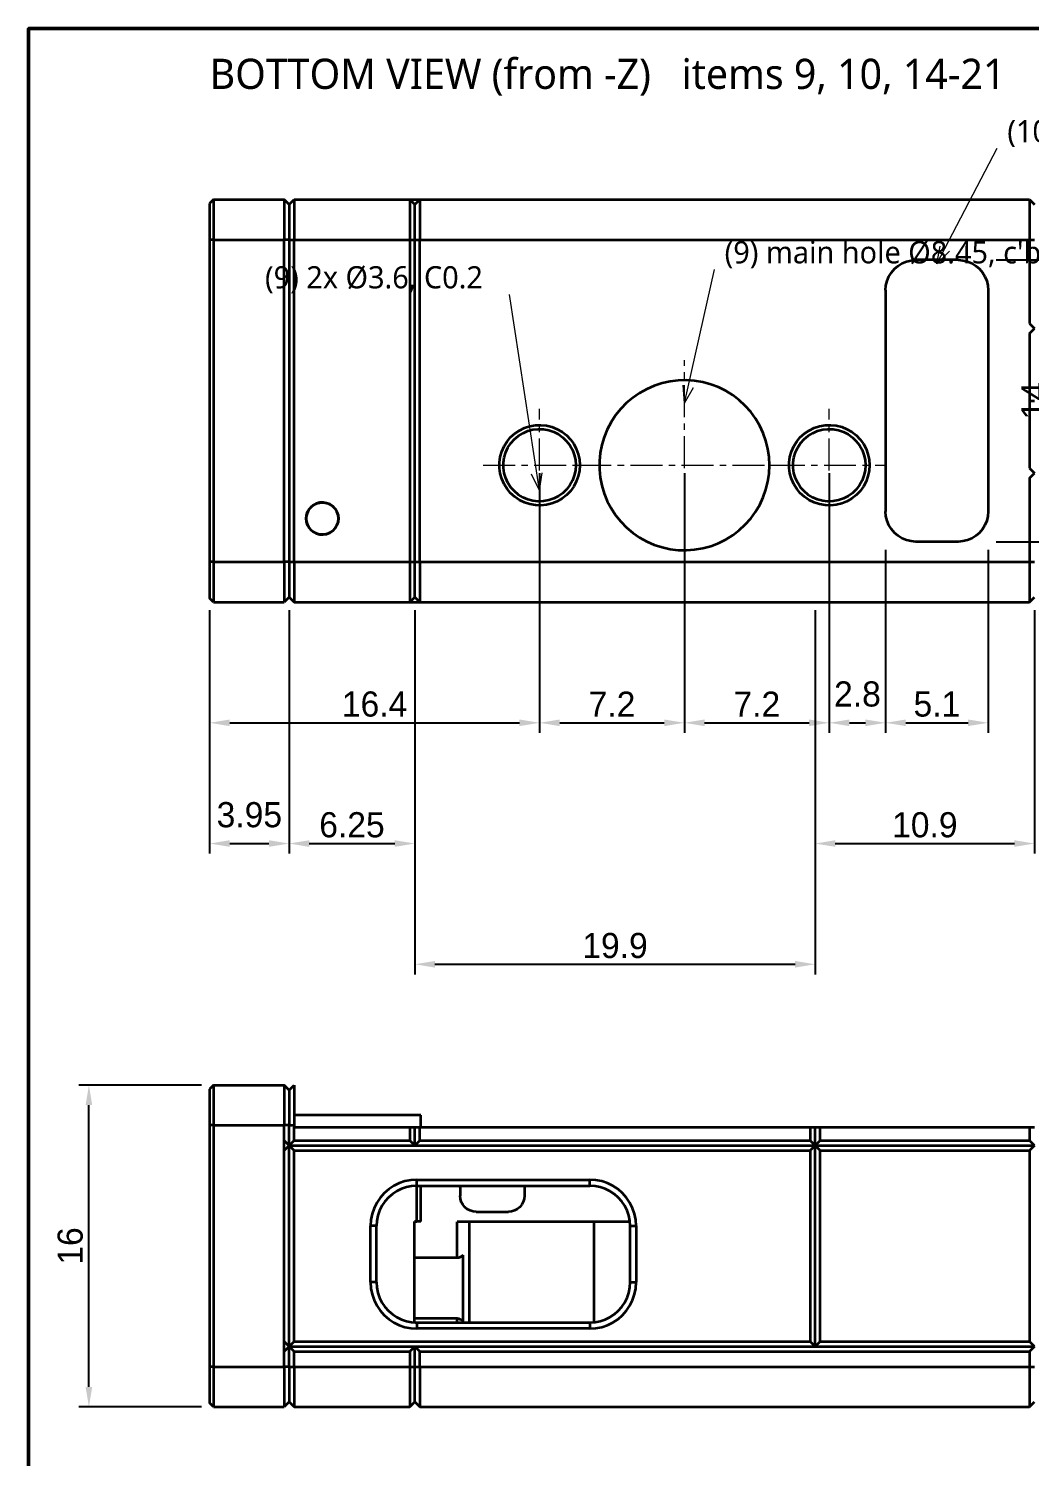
# Model space of a CAD drawing. Header units: millimetres. Extents: x 0 to 420, y 0 to 297.
# Drawn here: x 10 to 109.5, y 145.1 to 287 of the extents above; entities that cross this region are included whole.
import ezdxf

# ---------------------------------------------------------------- set-up
doc = ezdxf.new("R2010")
doc.units = ezdxf.units.MM
doc.linetypes.add('CENTER', pattern=[5.08, 3.175, -0.635, 0.635, -0.635])
for name, color, linetype, lineweight in [('BORDER', 7, 'Continuous', 50), ('CENTER', 1, 'CENTER', 13), ('DIM', 5, 'Continuous', 13), ('TEXT', 7, 'Continuous', 18), ('VISIBLE', 7, 'Continuous', 35)]:
    doc.layers.add(name, color=color, linetype=linetype, lineweight=lineweight)
doc.styles.add('OpenSans', font='OpenSans-Regular.ttf')
doc.dimstyles.new('FK', dxfattribs={"dimtxt": 2.5, "dimasz": 2, "dimexe": 1, "dimexo": 0.8, "dimgap": 0.6, "dimtad": 1, "dimdec": 3, "dimlfac": 0.5, "dimdsep": 46, "dimcen": 2.5, "dimclrd": 5, "dimclre": 5, "dimclrt": 7, "dimazin": 3, "dimtfac": 1, "dimtmove": 0, "dimatfit": 3})

msp = doc.modelspace()

# ---------------------------------------------------------------- linework, layer by layer
at = {"layer": 'BORDER'}
msp.add_lwpolyline([(10, 10), (410, 10), (410, 287), (10, 287)], close=True, dxfattribs=at)
at = {"layer": 'CENTER'}
for p, q in [((75.2, 233.15), (75.2, 254.05)), ((60.8, 238), (60.8, 249.2)), ((89.6, 238), (89.6, 249.2)), ((55.2, 243.6), (66.4, 243.6)), ((64.75, 243.6), (85.65, 243.6)), ((84, 243.6), (95.2, 243.6))]:
    msp.add_line(p, q, dxfattribs=at)
at = {"layer": 'DIM'}
for p, q in [((100.3, 263.6), (106.3, 275.1)), ((100.3, 263.6), (100.6238, 265.3706)), ((100.3, 263.6), (101.567, 264.8785)), ((75.2, 249.76), (78.2, 263.06)), ((60.8, 241.08), (57.8, 260.58)), ((75.2, 249.76), (75.0595, 251.5545)), ((75.2, 249.76), (76.0973, 251.3204)), ((60.8, 241.08), (60.0128, 242.6987)), ((60.8, 241.08), (61.0643, 242.8605))]:
    msp.add_line(p, q, dxfattribs=at)
at = {"layer": 'VISIBLE'}
for points in [[(28.4, 270), (28, 269.6)], [(28.4, 270), (28, 269.6)], [(28.4, 270), (35.4, 270)], [(28.4, 270), (28.4, 269.9748), (28.4, 269.8997), (28.4, 269.7755), (28.4, 269.6039), (28.4, 269.3869), (28.4, 269.1273), (28.4, 268.8284), (28.4, 268.494), (28.4, 268.1281), (28.4, 267.7355), (28.4, 267.3211), (28.4, 266.8901), (28.4, 266.4479), (28.4, 266)], [(35.4, 270), (35.4, 269.9748), (35.4, 269.8997), (35.4, 269.7755), (35.4, 269.6039), (35.4, 269.3869), (35.4, 269.1273), (35.4, 268.8284), (35.4, 268.494), (35.4, 268.1281), (35.4, 267.7355), (35.4, 267.3211), (35.4, 266.8901), (35.4, 266.4479), (35.4, 266)], [(35.9, 269.5), (35.4, 270)], [(35.9, 269.5), (36.4, 270)], [(36.4, 270), (36.4, 269.9748), (36.4, 269.8997), (36.4, 269.7755), (36.4, 269.6039), (36.4, 269.3869), (36.4, 269.1273), (36.4, 268.8284), (36.4, 268.494), (36.4, 268.1281), (36.4, 267.7355), (36.4, 267.3211), (36.4, 266.8901), (36.4, 266.4479), (36.4, 266)], [(36.4, 270), (47.9, 270)], [(47.9, 270), (47.9, 269.9748), (47.9, 269.8997), (47.9, 269.7755), (47.9, 269.6039), (47.9, 269.3869), (47.9, 269.1273), (47.9, 268.8284), (47.9, 268.494), (47.9, 268.1281), (47.9, 267.7355), (47.9, 267.3211), (47.9, 266.8901), (47.9, 266.4479), (47.9, 266)], [(47.9, 270), (48.4, 269.5)], [(47.9, 270), (48.9, 270)], [(48.4, 269.5), (48.9, 270)], [(48.9, 270), (48.9, 269.9748), (48.9, 269.8997), (48.9, 269.7755), (48.9, 269.6039), (48.9, 269.3869), (48.9, 269.1273), (48.9, 268.8284), (48.9, 268.494), (48.9, 268.1281), (48.9, 267.7355), (48.9, 267.3211), (48.9, 266.8901), (48.9, 266.4479), (48.9, 266)], [(48.9, 270), (109.5, 270)], [(109.5, 270), (109.5, 269.9748), (109.5, 269.8997), (109.5, 269.7755), (109.5, 269.6039), (109.5, 269.3869), (109.5, 269.1273), (109.5, 268.8284), (109.5, 268.494), (109.5, 268.1281), (109.5, 267.7355), (109.5, 267.3211), (109.5, 266.8901), (109.5, 266.4479), (109.5, 266)], [(109.5, 270), (110, 269.5)], [(28, 269.6), (28, 269.5774), (28, 269.5097), (28, 269.398), (28, 269.2435), (28, 269.0482), (28, 268.8146), (28, 268.5456), (28, 268.2446), (28, 267.9153), (28, 267.562), (28, 267.189), (28, 266.8011), (28, 266.4031), (28, 266)], [(35.9, 269.5), (35.9, 269.478), (35.9, 269.4122), (35.9, 269.3036), (35.9, 269.1534), (35.9, 268.9635), (35.9, 268.7364), (35.9, 268.4749), (35.9, 268.1822), (35.9, 267.8621), (35.9, 267.5186), (35.9, 267.156), (35.9, 266.7788), (35.9, 266.3919), (35.9, 266)], [(48.4, 266), (48.4, 266.3919), (48.4, 266.7788), (48.4, 267.156), (48.4, 267.5186), (48.4, 267.8621), (48.4, 268.1822), (48.4, 268.4749), (48.4, 268.7364), (48.4, 268.9635), (48.4, 269.1534), (48.4, 269.3036), (48.4, 269.4122), (48.4, 269.478), (48.4, 269.5)], [(28, 266), (28, 234)], [(28.4, 266), (28, 266)], [(28.4, 266), (28.4, 234)], [(28.4, 266), (35.4, 266)], [(35.4, 234), (35.4, 266)], [(35.9, 266), (35.4, 266)], [(35.9, 266), (35.9, 234)], [(35.9, 266), (36.4, 266)], [(36.4, 234), (36.4, 266)], [(36.4, 266), (47.9, 266)], [(47.9, 266), (47.9, 234)], [(47.9, 266), (48.4, 266)], [(48.4, 234), (48.4, 266)], [(48.4, 266), (48.9, 266)], [(48.9, 234), (48.9, 266)], [(48.9, 266), (109.5, 266)], [(109.5, 266), (109.5, 257.7)], [(109.5, 266), (110, 266)], [(95.2, 261), (95.2369, 261.4693), (95.3468, 261.9271), (95.527, 262.362), (95.7729, 262.7634), (96.0787, 263.1213), (96.4366, 263.4271), (96.838, 263.673), (97.2729, 263.8532), (97.7307, 263.9631), (98.2, 264)], [(102.4, 264), (98.2, 264)], [(102.4, 264), (102.8693, 263.9631), (103.3271, 263.8532), (103.762, 263.673), (104.1634, 263.4271), (104.5213, 263.1213), (104.8271, 262.7634), (105.073, 262.362), (105.2532, 261.9271), (105.3631, 261.4693), (105.4, 261)], [(95.2, 261), (95.2, 239)], [(105.4, 261), (105.4, 239)], [(109.5, 257.7), (110, 257.2)], [(109.5, 256.7), (110, 257.2)], [(109.5, 256.7), (109.5, 250)], [(83.65, 243.6), (83.6106, 244.4155), (83.4926, 245.2235), (83.2972, 246.0162), (83.0262, 246.7865), (82.6821, 247.5269), (82.2682, 248.2307), (81.7882, 248.8913), (81.2468, 249.5024), (80.6489, 250.0585), (80.0001, 250.5542), (79.3066, 250.985), (78.5746, 251.3469), (77.8112, 251.6364), (77.0234, 251.8509), (76.2185, 251.9884), (75.4042, 252.0475), (74.5879, 252.0278), (73.7774, 251.9294), (72.9801, 251.7532), (72.2036, 251.5009), (71.455, 251.1748), (70.7414, 250.778), (70.0695, 250.3142), (69.4454, 249.7877), (68.8751, 249.2034), (68.3638, 248.5668), (67.9164, 247.8838), (67.5369, 247.1608), (67.229, 246.4046), (66.9955, 245.6222), (66.8387, 244.8209), (66.7599, 244.0082), (66.7599, 243.1918), (66.8387, 242.3791), (66.9955, 241.5778), (67.229, 240.7954), (67.5369, 240.0392), (67.9164, 239.3162), (68.3638, 238.6332), (68.8751, 237.9966), (69.4454, 237.4123), (70.0695, 236.8858), (70.7414, 236.422), (71.455, 236.0252), (72.2036, 235.6991), (72.9801, 235.4468), (73.7774, 235.2706), (74.5879, 235.1722), (75.4042, 235.1525), (76.2185, 235.2116), (77.0234, 235.3491), (77.8112, 235.5636), (78.5746, 235.8531), (79.3066, 236.215), (80.0001, 236.6458), (80.6489, 237.1415), (81.2468, 237.6976), (81.7882, 238.3087), (82.2682, 238.9693), (82.6821, 239.6731), (83.0262, 240.4135), (83.2972, 241.1838), (83.4926, 241.9765), (83.6106, 242.7845), (83.65, 243.6)], [(109.5, 250), (109.5, 243.3)], [(109.5, 250), (110, 250)], [(64.8, 243.6), (64.7611, 243.0433), (64.645, 242.4975), (64.4542, 241.9731), (64.1922, 241.4803), (63.8642, 241.0288), (63.4765, 240.6274), (63.0368, 240.2838), (62.5535, 240.0048), (62.0361, 239.7958), (61.4946, 239.6608), (60.9396, 239.6024), (60.3819, 239.6219), (59.8323, 239.7188), (59.3016, 239.8913), (58.8, 240.1359), (58.3374, 240.448), (57.9226, 240.8214), (57.5639, 241.2489), (57.2682, 241.7221), (57.0412, 242.2319), (56.8874, 242.7684), (56.8097, 243.321), (56.8097, 243.879), (56.8874, 244.4316), (57.0412, 244.9681), (57.2682, 245.4779), (57.5639, 245.9511), (57.9226, 246.3786), (58.3374, 246.752), (58.8, 247.0641), (59.3016, 247.3087), (59.8323, 247.4812), (60.3819, 247.5781), (60.9396, 247.5976), (61.4946, 247.5392), (62.0361, 247.4042), (62.5535, 247.1952), (63.0368, 246.9162), (63.4765, 246.5726), (63.8642, 246.1712), (64.1922, 245.7197), (64.4542, 245.2269), (64.645, 244.7025), (64.7611, 244.1567), (64.8, 243.6)], [(64.4, 243.6), (64.3616, 243.0758), (64.2474, 242.5628), (64.0596, 242.072), (63.8024, 241.6136), (63.4812, 241.1977), (63.1028, 240.8329), (62.6754, 240.5271), (62.208, 240.2868), (61.7106, 240.1171), (61.1937, 240.0216), (60.6685, 240.0024), (60.1461, 240.0599), (59.6376, 240.1928), (59.1539, 240.3984), (58.7053, 240.6722), (58.3013, 241.0083), (57.9506, 241.3998), (57.6606, 241.8381), (57.4375, 242.314), (57.2861, 242.8173), (57.2096, 243.3372), (57.2096, 243.8628), (57.2861, 244.3827), (57.4375, 244.886), (57.6606, 245.3619), (57.9506, 245.8002), (58.3013, 246.1917), (58.7053, 246.5278), (59.1539, 246.8016), (59.6376, 247.0072), (60.1461, 247.1401), (60.6685, 247.1976), (61.1937, 247.1784), (61.7106, 247.0829), (62.208, 246.9132), (62.6754, 246.6729), (63.1028, 246.3671), (63.4812, 246.0023), (63.8024, 245.5864), (64.0596, 245.128), (64.2474, 244.6372), (64.3616, 244.1242), (64.4, 243.6)], [(93.6, 243.6), (93.5611, 243.0433), (93.445, 242.4975), (93.2542, 241.9731), (92.9922, 241.4803), (92.6642, 241.0288), (92.2765, 240.6274), (91.8368, 240.2838), (91.3535, 240.0048), (90.8361, 239.7958), (90.2946, 239.6608), (89.7396, 239.6024), (89.1819, 239.6219), (88.6323, 239.7188), (88.1016, 239.8913), (87.6, 240.1359), (87.1374, 240.448), (86.7226, 240.8214), (86.3639, 241.2489), (86.0682, 241.7221), (85.8412, 242.2319), (85.6874, 242.7684), (85.6097, 243.321), (85.6097, 243.879), (85.6874, 244.4316), (85.8412, 244.9681), (86.0682, 245.4779), (86.3639, 245.9511), (86.7226, 246.3786), (87.1374, 246.752), (87.6, 247.0641), (88.1016, 247.3087), (88.6323, 247.4812), (89.1819, 247.5781), (89.7396, 247.5976), (90.2946, 247.5392), (90.8361, 247.4042), (91.3535, 247.1952), (91.8368, 246.9162), (92.2765, 246.5726), (92.6642, 246.1712), (92.9922, 245.7197), (93.2542, 245.2269), (93.445, 244.7025), (93.5611, 244.1567), (93.6, 243.6)], [(93.2, 243.6), (93.1616, 243.0758), (93.0474, 242.5628), (92.8596, 242.072), (92.6024, 241.6136), (92.2812, 241.1977), (91.9028, 240.8329), (91.4754, 240.5271), (91.008, 240.2868), (90.5106, 240.1171), (89.9937, 240.0216), (89.4685, 240.0024), (88.9461, 240.0599), (88.4376, 240.1928), (87.9539, 240.3984), (87.5053, 240.6722), (87.1013, 241.0083), (86.7506, 241.3998), (86.4606, 241.8381), (86.2375, 242.314), (86.0861, 242.8173), (86.0096, 243.3372), (86.0096, 243.8628), (86.0861, 244.3827), (86.2375, 244.886), (86.4606, 245.3619), (86.7506, 245.8002), (87.1013, 246.1917), (87.5053, 246.5278), (87.9539, 246.8016), (88.4376, 247.0072), (88.9461, 247.1401), (89.4685, 247.1976), (89.9937, 247.1784), (90.5106, 247.0829), (91.008, 246.9132), (91.4754, 246.6729), (91.9028, 246.3671), (92.2812, 246.0023), (92.6024, 245.5864), (92.8596, 245.128), (93.0474, 244.6372), (93.1616, 244.1242), (93.2, 243.6)], [(109.5, 243.3), (110, 242.8)], [(109.5, 242.3), (110, 242.8)], [(109.5, 242.3), (109.5, 234)], [(40.8, 238.3), (40.7639, 237.962), (40.6598, 237.645), (40.4966, 237.3626), (40.2868, 237.1257), (40.0435, 236.9404), (39.7754, 236.807), (39.4912, 236.7267), (39.1991, 236.7), (38.907, 236.7271), (38.6228, 236.8078), (38.3547, 236.9415), (38.1116, 237.1272), (37.9031, 237.3629), (37.7396, 237.6464), (37.6354, 237.9655), (37.6, 238.3036), (37.637, 238.6423), (37.7425, 238.96), (37.9049, 239.2395), (38.1134, 239.4744), (38.3575, 239.6602), (38.6272, 239.794), (38.913, 239.874), (39.2053, 239.9), (39.4965, 239.8723), (39.7797, 239.7913), (40.0468, 239.6575), (40.2891, 239.4721), (40.4981, 239.2354), (40.6605, 238.9535), (40.7641, 238.6372), (40.8, 238.3)], [(40.8, 238.3), (40.7626, 238.644), (40.6521, 238.9718), (40.4737, 239.2683), (40.2358, 239.5195), (39.9495, 239.7136), (39.628, 239.8417), (39.2866, 239.8977), (38.9411, 239.8789), (38.6078, 239.7864), (38.3021, 239.6243), (38.0384, 239.4003), (37.829, 239.1249), (37.6838, 238.8109), (37.6094, 238.473), (37.6094, 238.127), (37.6838, 237.7891), (37.829, 237.4751), (38.0384, 237.1997), (38.3021, 236.9757), (38.6078, 236.8136), (38.9411, 236.7211), (39.2866, 236.7023), (39.628, 236.7583), (39.9495, 236.8864), (40.2358, 237.0805), (40.4737, 237.3317), (40.6521, 237.6282), (40.7626, 237.956), (40.8, 238.3)], [(98.2, 236), (97.7307, 236.0369), (97.2729, 236.1468), (96.838, 236.327), (96.4366, 236.5729), (96.0787, 236.8787), (95.7729, 237.2366), (95.527, 237.638), (95.3468, 238.0729), (95.2369, 238.5307), (95.2, 239)], [(105.4, 239), (105.3631, 238.5307), (105.2532, 238.0729), (105.073, 237.638), (104.8271, 237.2366), (104.5213, 236.8787), (104.1634, 236.5729), (103.762, 236.327), (103.3271, 236.1468), (102.8693, 236.0369), (102.4, 236)], [(102.4, 236), (98.2, 236)], [(28, 234), (28, 233.5969), (28, 233.1989), (28, 232.811), (28, 232.438), (28, 232.0847), (28, 231.7554), (28, 231.4544), (28, 231.1854), (28, 230.9518), (28, 230.7565), (28, 230.602), (28, 230.4903), (28, 230.4226), (28, 230.4)], [(28.4, 234), (28, 234)], [(28.4, 234), (28.4, 233.5521), (28.4, 233.1099), (28.4, 232.6789), (28.4, 232.2645), (28.4, 231.8719), (28.4, 231.506), (28.4, 231.1716), (28.4, 230.8727), (28.4, 230.6131), (28.4, 230.3961), (28.4, 230.2245), (28.4, 230.1003), (28.4, 230.0252), (28.4, 230)], [(28.4, 234), (35.4, 234)], [(35.4, 234), (35.4, 233.5521), (35.4, 233.1099), (35.4, 232.6789), (35.4, 232.2645), (35.4, 231.8719), (35.4, 231.506), (35.4, 231.1716), (35.4, 230.8727), (35.4, 230.6131), (35.4, 230.3961), (35.4, 230.2245), (35.4, 230.1003), (35.4, 230.0252), (35.4, 230)], [(35.9, 234), (35.4, 234)], [(35.9, 234), (35.9, 233.6081), (35.9, 233.2212), (35.9, 232.844), (35.9, 232.4814), (35.9, 232.1379), (35.9, 231.8178), (35.9, 231.5251), (35.9, 231.2636), (35.9, 231.0365), (35.9, 230.8466), (35.9, 230.6964), (35.9, 230.5878), (35.9, 230.522), (35.9, 230.5)], [(35.9, 234), (36.4, 234)], [(36.4, 234), (36.4, 233.5521), (36.4, 233.1099), (36.4, 232.6789), (36.4, 232.2645), (36.4, 231.8719), (36.4, 231.506), (36.4, 231.1716), (36.4, 230.8727), (36.4, 230.6131), (36.4, 230.3961), (36.4, 230.2245), (36.4, 230.1003), (36.4, 230.0252), (36.4, 230)], [(36.4, 234), (47.9, 234)], [(47.9, 234), (47.9, 233.5521), (47.9, 233.1099), (47.9, 232.6789), (47.9, 232.2645), (47.9, 231.8719), (47.9, 231.506), (47.9, 231.1716), (47.9, 230.8727), (47.9, 230.6131), (47.9, 230.3961), (47.9, 230.2245), (47.9, 230.1003), (47.9, 230.0252), (47.9, 230)], [(47.9, 234), (48.4, 234)], [(48.4, 230.5), (48.4, 230.522), (48.4, 230.5878), (48.4, 230.6964), (48.4, 230.8466), (48.4, 231.0365), (48.4, 231.2636), (48.4, 231.5251), (48.4, 231.8178), (48.4, 232.1379), (48.4, 232.4814), (48.4, 232.844), (48.4, 233.2212), (48.4, 233.6081), (48.4, 234)], [(48.4, 234), (48.9, 234)], [(48.9, 234), (48.9, 233.5521), (48.9, 233.1099), (48.9, 232.6789), (48.9, 232.2645), (48.9, 231.8719), (48.9, 231.506), (48.9, 231.1716), (48.9, 230.8727), (48.9, 230.6131), (48.9, 230.3961), (48.9, 230.2245), (48.9, 230.1003), (48.9, 230.0252), (48.9, 230)], [(48.9, 234), (109.5, 234)], [(109.5, 234), (109.5, 233.5521), (109.5, 233.1099), (109.5, 232.6789), (109.5, 232.2645), (109.5, 231.8719), (109.5, 231.506), (109.5, 231.1716), (109.5, 230.8727), (109.5, 230.6131), (109.5, 230.3961), (109.5, 230.2245), (109.5, 230.1003), (109.5, 230.0252), (109.5, 230)], [(109.5, 234), (110, 234)], [(28.4, 230), (28, 230.4)], [(28.4, 230), (35.4, 230)], [(35.9, 230.5), (35.4, 230)], [(35.9, 230.5), (36.4, 230)], [(36.4, 230), (47.9, 230)], [(47.9, 230), (48.4, 230.5)], [(47.9, 230), (48.9, 230)], [(48.4, 230.5), (48.9, 230)], [(48.9, 230), (109.5, 230)], [(109.5, 230), (110, 230.5)], [(28.4, 182), (28, 181.6)], [(28.4, 182), (28.4, 181.9748), (28.4, 181.8997), (28.4, 181.7755), (28.4, 181.6039), (28.4, 181.3869), (28.4, 181.1273), (28.4, 180.8284), (28.4, 180.494), (28.4, 180.1281), (28.4, 179.7355), (28.4, 179.3211), (28.4, 178.8901), (28.4, 178.4479), (28.4, 178)], [(28.4, 182), (35.4, 182)], [(35.4, 182), (35.4, 181.9748), (35.4, 181.8997), (35.4, 181.7755), (35.4, 181.6039), (35.4, 181.3869), (35.4, 181.1273), (35.4, 180.8284), (35.4, 180.494), (35.4, 180.1281), (35.4, 179.7355), (35.4, 179.3211), (35.4, 178.8901), (35.4, 178.4479), (35.4, 178)], [(35.9, 181.5), (35.4, 182)], [(35.9, 181.5), (36.4, 182)], [(36.4, 182), (36.4, 181.9748), (36.4, 181.8997), (36.4, 181.7755), (36.4, 181.6039), (36.4, 181.3869), (36.4, 181.1273), (36.4, 180.8284), (36.4, 180.494), (36.4, 180.1281), (36.4, 179.7355), (36.4, 179.3211), (36.4, 178.8901), (36.4, 178.4479), (36.4, 178)], [(28, 181.6), (28, 181.5774), (28, 181.5097), (28, 181.398), (28, 181.2435), (28, 181.0482), (28, 180.8146), (28, 180.5456), (28, 180.2446), (28, 179.9153), (28, 179.562), (28, 179.189), (28, 178.8011), (28, 178.4031), (28, 178)], [(35.9, 181.5), (35.9, 181.478), (35.9, 181.4122), (35.9, 181.3036), (35.9, 181.1534), (35.9, 180.9635), (35.9, 180.7364), (35.9, 180.4749), (35.9, 180.1822), (35.9, 179.8621), (35.9, 179.5186), (35.9, 179.156), (35.9, 178.7788), (35.9, 178.3919), (35.9, 178)], [(49, 179), (36.4, 179)], [(49, 177.8), (49, 179)], [(28, 178), (28, 154)], [(28.4, 178), (28, 178)], [(28.4, 178), (28.4, 154)], [(28.4, 178), (35.4, 178)], [(35.4, 176.5), (35.4, 178)], [(35.9, 178), (35.4, 178)], [(35.9, 176), (35.9, 178)], [(35.9, 178), (36.4, 178)], [(36.4, 178), (36.4, 177.8)], [(36.4, 176.5), (36.4, 177.8)], [(36.4, 177.8), (47.9, 177.8)], [(47.9, 177.8), (47.9, 176.5)], [(47.9, 177.8), (48.4, 177.8)], [(48.4, 177.8), (48.9, 177.8)], [(48.4, 176), (48.4, 177.8)], [(48.9, 177.8), (87.7, 177.8)], [(48.9, 176.5), (48.9, 177.8)], [(87.7, 177.8), (88.2, 177.8)], [(87.7, 177.8), (87.7, 176.5)], [(88.2, 177.8), (88.7, 177.8)], [(88.2, 176), (88.2, 177.8)], [(88.7, 177.8), (109.5, 177.8)], [(88.7, 176.5), (88.7, 177.8)], [(109.5, 177.8), (110, 177.8)], [(109.5, 177.8), (109.5, 176.5)], [(35.4, 175.5), (35.4, 176.5)], [(35.4, 176.5), (35.9, 176)], [(35.4, 175.5), (35.9, 176)], [(36.4, 176.5), (35.9, 176)], [(35.9, 156), (35.9, 176)], [(36.4, 175.5), (35.9, 176)], [(35.9, 176), (48.4, 176)], [(36.4, 176.5), (47.9, 176.5)], [(48.4, 176), (47.9, 176.5)], [(48.9, 176.5), (48.4, 176)], [(48.4, 176), (88.2, 176)], [(48.9, 176.5), (87.7, 176.5)], [(88.2, 176), (87.7, 176.5)], [(88.2, 176), (87.7, 175.5)], [(88.7, 176.5), (88.2, 176)], [(88.2, 156), (88.2, 176)], [(88.7, 175.5), (88.2, 176)], [(88.2, 176), (110, 176)], [(88.7, 176.5), (109.5, 176.5)], [(110, 176), (109.5, 176.5)], [(110, 176), (109.5, 175.5)], [(35.4, 156.5), (35.4, 175.5)], [(36.4, 156.5), (36.4, 175.5)], [(36.4, 175.5), (87.7, 175.5)], [(87.7, 175.5), (87.7, 156.5)], [(88.7, 156.5), (88.7, 175.5)], [(88.7, 175.5), (109.5, 175.5)], [(109.5, 175.5), (109.5, 156.5)], [(48.6, 172.59), (47.9996, 172.5506), (47.4094, 172.4333), (46.8397, 172.2398), (46.3, 171.9737), (45.7997, 171.6394), (45.3473, 171.2427), (44.9506, 170.7903), (44.6163, 170.29), (44.3502, 169.7503), (44.1567, 169.1806), (44.0394, 168.5904), (44, 167.99)], [(48.6, 171.99), (48.0779, 171.9558), (47.5647, 171.8537), (47.0693, 171.6855), (46.6, 171.4541), (46.165, 171.1634), (45.7716, 170.8184), (45.4266, 170.425), (45.1359, 169.99), (44.9045, 169.5207), (44.7363, 169.0253), (44.6342, 168.5121), (44.6, 167.99)], [(48.6, 172.59), (65.8, 172.59)], [(48.6, 171.99), (48.6, 172.59)], [(48.6, 171.99), (65.8, 171.99)], [(48.6005, 168.42), (48.6005, 171.99)], [(49, 168.42), (49, 171.99)], [(52.9, 171.8), (52.9113, 171.99)], [(52.9, 171.8), (52.9, 171)], [(59.2887, 171.99), (59.3, 171.8)], [(59.3, 171.8), (59.3, 171)], [(70.4, 167.99), (70.3606, 168.5904), (70.2433, 169.1806), (70.0498, 169.7503), (69.7837, 170.29), (69.4494, 170.7903), (69.0527, 171.2427), (68.6003, 171.6394), (68.1, 171.9737), (67.5603, 172.2398), (66.9906, 172.4333), (66.4004, 172.5506), (65.8, 172.59)], [(65.8, 171.99), (65.8, 172.59)], [(69.8, 167.99), (69.7658, 168.5121), (69.6637, 169.0253), (69.4955, 169.5207), (69.2641, 169.99), (68.9734, 170.425), (68.6284, 170.8184), (68.235, 171.1634), (67.8, 171.4541), (67.3307, 171.6855), (66.8353, 171.8537), (66.3221, 171.9558), (65.8, 171.99)], [(54.5, 169.4), (54.1879, 169.4307), (53.8877, 169.5218), (53.6111, 169.6696), (53.3686, 169.8686), (53.1696, 170.1111), (53.0218, 170.3877), (52.9307, 170.6879), (52.9, 171)], [(59.3, 171), (59.2693, 170.6879), (59.1782, 170.3877), (59.0304, 170.1111), (58.8314, 169.8686), (58.5889, 169.6696), (58.3123, 169.5218), (58.0121, 169.4307), (57.7, 169.4)], [(54.5, 169.4), (57.7, 169.4)], [(44, 162.39), (44, 167.99)], [(44.6, 167.99), (44, 167.99)], [(44.6, 162.39), (44.6, 167.99)], [(48.3818, 168.42), (48.3974, 168.42), (48.413, 168.42), (48.4285, 168.42), (48.4441, 168.42), (48.4597, 168.42), (48.4754, 168.42), (48.491, 168.42), (48.5066, 168.42), (48.5222, 168.42), (48.5379, 168.42), (48.5535, 168.42), (48.5692, 168.42), (48.5848, 168.42), (48.6005, 168.42)], [(48.3818, 158.396), (48.3818, 168.42)], [(48.6005, 168.42), (48.3818, 168.42)], [(49, 168.42), (48.9714, 168.42), (48.9428, 168.42), (48.9143, 168.42), (48.8857, 168.42), (48.8571, 168.42), (48.8286, 168.42), (48.8, 168.42), (48.7715, 168.42), (48.7429, 168.42), (48.7144, 168.42), (48.6859, 168.42), (48.6574, 168.42), (48.629, 168.42), (48.6005, 168.42)], [(53.8, 168.4), (53.7925, 168.4), (53.7699, 168.4), (53.7327, 168.4), (53.6812, 168.4), (53.6161, 168.4), (53.5382, 168.4), (53.4485, 168.4), (53.3482, 168.4), (53.2384, 168.4), (53.1207, 168.4), (52.9963, 168.4), (52.867, 168.4), (52.7344, 168.4), (52.6, 168.4)], [(52.6, 164.8199), (52.6, 168.4)], [(53.8, 168.4), (53.8, 158.39)], [(66.2182, 168.4), (53.8, 168.4)], [(66.2182, 158.4119), (66.2182, 168.4)], [(69.7789, 168.4), (66.2182, 168.4)], [(69.8, 162.39), (69.8, 167.99)], [(69.8, 167.99), (70.4, 167.99)], [(70.4, 167.99), (70.4, 162.39)], [(52.6, 164.8199), (48.3818, 164.8199)], [(53.2, 165.0861), (53.0657, 164.9793), (52.9189, 164.8944), (52.7627, 164.8393), (52.6, 164.8199)], [(53.2, 158.5139), (53.2, 165.0861)], [(44, 162.39), (44.0394, 161.7896), (44.1567, 161.1994), (44.3502, 160.6297), (44.6163, 160.09), (44.9506, 159.5897), (45.3473, 159.1373), (45.7997, 158.7406), (46.3, 158.4063), (46.8397, 158.1402), (47.4094, 157.9467), (47.9996, 157.8294), (48.6, 157.79)], [(44.6, 162.39), (44, 162.39)], [(44.6, 162.39), (44.6342, 161.8679), (44.7363, 161.3547), (44.9045, 160.8593), (45.1359, 160.39), (45.4266, 159.955), (45.7716, 159.5616), (46.165, 159.2166), (46.6, 158.9259), (47.0693, 158.6945), (47.5647, 158.5263), (48.0779, 158.4242), (48.6, 158.39)], [(65.8, 157.79), (66.4004, 157.8294), (66.9906, 157.9467), (67.5603, 158.1402), (68.1, 158.4063), (68.6003, 158.7406), (69.0527, 159.1373), (69.4494, 159.5897), (69.7837, 160.09), (70.0498, 160.6297), (70.2433, 161.1994), (70.3606, 161.7896), (70.4, 162.39)], [(65.8, 158.39), (66.3221, 158.4242), (66.8353, 158.5263), (67.3307, 158.6945), (67.8, 158.9259), (68.235, 159.2166), (68.6284, 159.5616), (68.9734, 159.955), (69.2641, 160.39), (69.4955, 160.8593), (69.6637, 161.3547), (69.7658, 161.8679), (69.8, 162.39)], [(69.8, 162.39), (70.4, 162.39)], [(52.6, 158.7801), (48.3818, 158.7801)], [(48.4362, 158.3934), (48.6, 158.39)], [(48.6, 158.39), (65.8, 158.39)], [(48.6, 158.39), (48.6, 157.79)], [(65.8, 157.79), (48.6, 157.79)], [(53.2, 158.5139), (53.0657, 158.6207), (52.9189, 158.7056), (52.7627, 158.7607), (52.6, 158.7801)], [(52.6, 158.39), (52.6, 158.7801)], [(65.8, 158.39), (65.8, 157.79)], [(35.4, 155.5), (35.4, 156.5)], [(35.4, 156.5), (35.9, 156)], [(36.4, 156.5), (35.9, 156)], [(36.4, 156.5), (87.7, 156.5)], [(88.2, 156), (87.7, 156.5)], [(88.7, 156.5), (88.2, 156)], [(88.7, 156.5), (109.5, 156.5)], [(110, 156), (109.5, 156.5)], [(35.4, 155.5), (35.9, 156)], [(35.4, 154), (35.4, 155.5)], [(35.9, 154), (35.9, 156)], [(36.4, 155.5), (35.9, 156)], [(35.9, 156), (48.4, 156)], [(36.4, 154), (36.4, 155.5)], [(36.4, 155.5), (47.9, 155.5)], [(48.4, 156), (47.9, 155.5)], [(47.9, 155.5), (47.9, 154)], [(48.4, 156), (88.2, 156)], [(48.4, 154), (48.4, 156)], [(48.9, 155.5), (48.4, 156)], [(48.9, 155.5), (109.5, 155.5)], [(48.9, 154), (48.9, 155.5)], [(88.2, 156), (110, 156)], [(110, 156), (109.5, 155.5)], [(109.5, 155.5), (109.5, 154)], [(28, 154), (28, 153.5969), (28, 153.1989), (28, 152.811), (28, 152.438), (28, 152.0847), (28, 151.7554), (28, 151.4544), (28, 151.1854), (28, 150.9518), (28, 150.7565), (28, 150.602), (28, 150.4903), (28, 150.4226), (28, 150.4)], [(28.4, 154), (28, 154)], [(28.4, 154), (28.4, 153.5521), (28.4, 153.1099), (28.4, 152.6789), (28.4, 152.2645), (28.4, 151.8719), (28.4, 151.506), (28.4, 151.1716), (28.4, 150.8727), (28.4, 150.6131), (28.4, 150.3961), (28.4, 150.2245), (28.4, 150.1003), (28.4, 150.0252), (28.4, 150)], [(28.4, 154), (35.4, 154)], [(35.4, 154), (35.4, 153.5521), (35.4, 153.1099), (35.4, 152.6789), (35.4, 152.2645), (35.4, 151.8719), (35.4, 151.506), (35.4, 151.1716), (35.4, 150.8727), (35.4, 150.6131), (35.4, 150.3961), (35.4, 150.2245), (35.4, 150.1003), (35.4, 150.0252), (35.4, 150)], [(35.9, 154), (35.4, 154)], [(35.9, 154), (35.9, 153.6081), (35.9, 153.2212), (35.9, 152.844), (35.9, 152.4814), (35.9, 152.1379), (35.9, 151.8178), (35.9, 151.5251), (35.9, 151.2636), (35.9, 151.0365), (35.9, 150.8466), (35.9, 150.6964), (35.9, 150.5878), (35.9, 150.522), (35.9, 150.5)], [(35.9, 154), (36.4, 154)], [(36.4, 154), (36.4, 153.5521), (36.4, 153.1099), (36.4, 152.6789), (36.4, 152.2645), (36.4, 151.8719), (36.4, 151.506), (36.4, 151.1716), (36.4, 150.8727), (36.4, 150.6131), (36.4, 150.3961), (36.4, 150.2245), (36.4, 150.1003), (36.4, 150.0252), (36.4, 150)], [(36.4, 154), (47.9, 154)], [(47.9, 154), (47.9, 153.5521), (47.9, 153.1099), (47.9, 152.6789), (47.9, 152.2645), (47.9, 151.8719), (47.9, 151.506), (47.9, 151.1716), (47.9, 150.8727), (47.9, 150.6131), (47.9, 150.3961), (47.9, 150.2245), (47.9, 150.1003), (47.9, 150.0252), (47.9, 150)], [(47.9, 154), (48.4, 154)], [(48.4, 150.5), (48.4, 150.522), (48.4, 150.5878), (48.4, 150.6964), (48.4, 150.8466), (48.4, 151.0365), (48.4, 151.2636), (48.4, 151.5251), (48.4, 151.8178), (48.4, 152.1379), (48.4, 152.4814), (48.4, 152.844), (48.4, 153.2212), (48.4, 153.6081), (48.4, 154)], [(48.4, 154), (48.9, 154)], [(48.9, 154), (48.9, 153.5521), (48.9, 153.1099), (48.9, 152.6789), (48.9, 152.2645), (48.9, 151.8719), (48.9, 151.506), (48.9, 151.1716), (48.9, 150.8727), (48.9, 150.6131), (48.9, 150.3961), (48.9, 150.2245), (48.9, 150.1003), (48.9, 150.0252), (48.9, 150)], [(48.9, 154), (109.5, 154)], [(109.5, 154), (109.5, 153.5521), (109.5, 153.1099), (109.5, 152.6789), (109.5, 152.2645), (109.5, 151.8719), (109.5, 151.506), (109.5, 151.1716), (109.5, 150.8727), (109.5, 150.6131), (109.5, 150.3961), (109.5, 150.2245), (109.5, 150.1003), (109.5, 150.0252), (109.5, 150)], [(109.5, 154), (110, 154)], [(35.9, 150.5), (35.4, 150)], [(35.9, 150.5), (36.4, 150)], [(47.9, 150), (48.4, 150.5)], [(48.4, 150.5), (48.9, 150)], [(109.5, 150), (110, 150.5)], [(28.4, 150), (28, 150.4)], [(28.4, 150), (35.4, 150)], [(36.4, 150), (47.9, 150)], [(48.9, 150), (109.5, 150)]]:
    msp.add_lwpolyline(points, dxfattribs=at)

# ---------------------------------------------------------------- texts
at = {"layer": 'TEXT', "style": 'OpenSans'}
for s, height, p in [('BOTTOM VIEW (from -Z)   items 9, 10, 14-21', 3, (28, 281)), ('(10) RF window 5.1 x 14.0 R1.5', 2.2, (107.3, 275.7)), ("(9) main hole Ø8.45, c'bore Ø8.85", 2.2, (79.2, 263.66)), ('(9) 2x Ø3.6, C0.2', 2.2, (33.5077, 261.18))]:
    msp.add_text(s, height=height, dxfattribs=at).set_placement(p)

# ---------------------------------------------------------------- dimensions: what is measured, and where the dimension line sits
at = {"layer": 'DIM'}
for base, p1, p2 in [((111.8, 236), (105.4, 236), (105.4, 264)), ((16, 150), (28, 150), (28, 182))]:
    msp.add_linear_dim(base=base, p1=p1, p2=p2, angle=90, dimstyle='FK', dxfattribs=at).render()
for base, p1, p2 in [((28, 218), (28, 230), (60.8, 243.6)), ((60.8, 218), (60.8, 243.6), (75.2, 243.6)), ((75.2, 218), (75.2, 243.6), (89.6, 243.6)), ((89.6, 218), (89.6, 243.6), (95.2, 236)), ((95.2, 218), (95.2, 236), (105.4, 236)), ((28, 206), (28, 230), (35.9, 230)), ((35.9, 206), (35.9, 230), (48.4, 230)), ((48.4, 194), (48.4, 230), (88.2, 230)), ((88.2, 206), (88.2, 230), (110, 230))]:
    msp.add_linear_dim(base=base, p1=p1, p2=p2, dimstyle='FK', dxfattribs=at).render()

doc.saveas('drawing.dxf')
